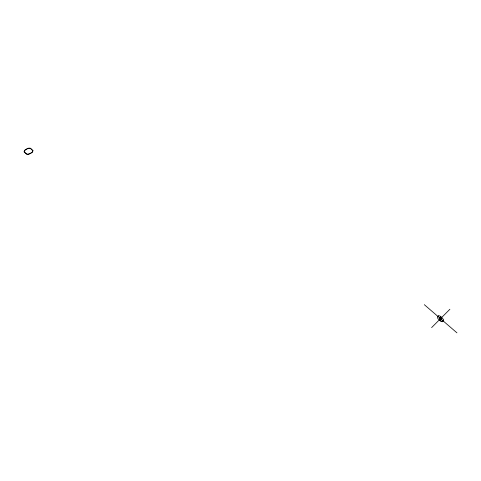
<?xml version="1.0" encoding="UTF-8"?>
<svg xmlns="http://www.w3.org/2000/svg" width="481" height="481" viewBox="0 0 481 481"><rect width="100%" height="100%" fill="white"/><g stroke="black" fill="none" stroke-linecap="round" stroke-linejoin="round"><path stroke-width="0.72" d="M431.613 327.609L449.885 309.271M438.672 315.825L438.191 316.095A9.578 5.7 38.2 0 0 437.987 316.288C435.527 318.53 441.546 321.194 442.364 321.753L443.716 319.817L441.498 317.165A8.67 5.147 38.7 0 0 440.746 316.558L440.458 316.36M443.175 320.953L443.073 321.049A9.494 5.682 38.9 0 1 442.863 321.242L442.376 321.5M30.73 153.192L30.952 153.066A9.927 7.407 1.9 0 0 31.77 152.531M30.622 153.259L27.579 154.275L25.234 152.916A10.78 8.075 2.5 0 1 24.91 152.591L24.441 151.924M440.59 320.959L440.307 320.761A8.796 5.279 38.4 0 1 439.562 320.154L439.375 319.997M424.314 304.671L456.95 332.84M32.576 150.589L32.101 149.922A10.919 8.201 1.5 0 0 31.782 149.603C30.393 147.631 27.742 148.13 26.088 149.447A9.945 7.498 2.1 0 0 25.265 149.976L25.006 150.204A2.567 1.924 1.9 0 0 24.357 151.93M438.642 315.77A2.255 1.347 38.6 0 1 440.44 316.39M442.412 321.555A2.255 1.347 38.5 0 1 440.614 320.935M32.654 150.577A2.561 1.924 2.1 0 1 31.98 152.273M32.967 150.721L32.371 152.23L28.866 154.293L26.756 154.371L24.05 151.786L24.657 150.276L28.169 148.232L30.261 148.16L32.967 150.721M440.169 317.502L439.255 318.422L440.885 319.829L441.798 318.915L440.169 317.502"/></g></svg>
